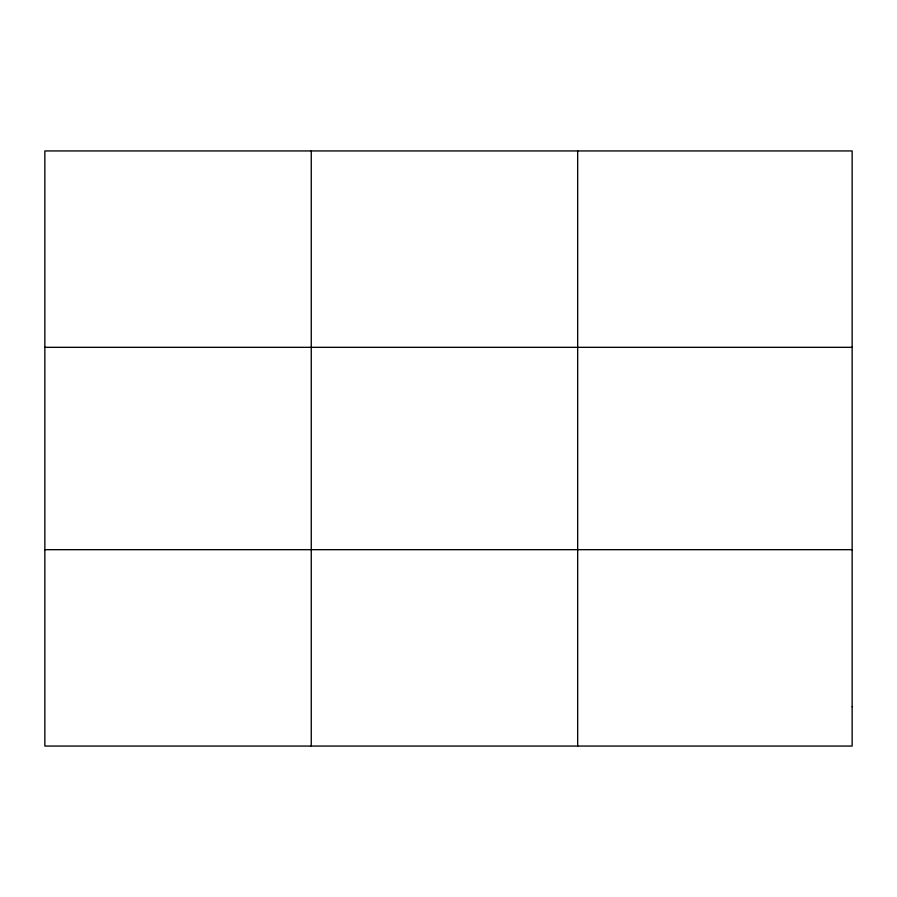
<?xml version="1.0" encoding="UTF-8"?>
<svg xmlns="http://www.w3.org/2000/svg" width="897" height="897" viewBox="0 0 897 897"><rect width="100%" height="100%" fill="white"/><g stroke="black" fill="none" stroke-linecap="round" stroke-linejoin="round"><path stroke-width="1.35" d="M311.259 746.057L311.259 150.943M577.668 746.057L577.668 150.943M44.85 347.33L852.15 347.33M44.85 549.67L852.15 549.67M852.15 706.78L852.15 746.057L44.85 746.057L44.85 150.943L852.15 150.943L852.15 706.78"/></g></svg>
